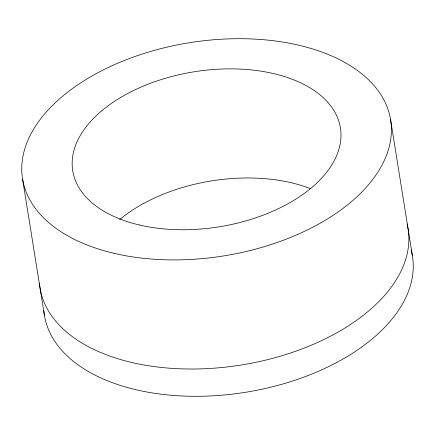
<?xml version="1.0" encoding="UTF-8"?>
<svg xmlns="http://www.w3.org/2000/svg" width="435" height="435" viewBox="0 0 435 435"><rect width="100%" height="100%" fill="white"/><g stroke="black" fill="none" stroke-linecap="round" stroke-linejoin="round"><path stroke-width="0.65" d="M390.548 119.435L412.396 255.807M22.604 179.193L44.452 315.565M407.078 223.943A186.381 107.967 -9.1 0 1 241.409 364.976A186.381 107.967 -9.1 0 1 39.444 283.158M119.723 219.496A135.551 78.523 -9.1 0 1 310.759 188.757M411.118 249.913A186.381 107.967 -9.1 0 1 246.922 392.065A186.381 107.967 -9.1 0 1 43.81 310.438M114.247 253.371A186.381 107.967 -9.1 0 0 391.408 129.755A186.381 107.967 -9.1 0 0 114.079 64.81A186.381 107.967 -9.1 0 0 114.247 253.371M139.428 224.993A135.551 78.523 -9.1 0 0 340.996 135.089A135.551 78.523 -9.1 0 0 139.309 87.854A135.551 78.523 -9.1 0 0 139.428 224.993"/></g></svg>
